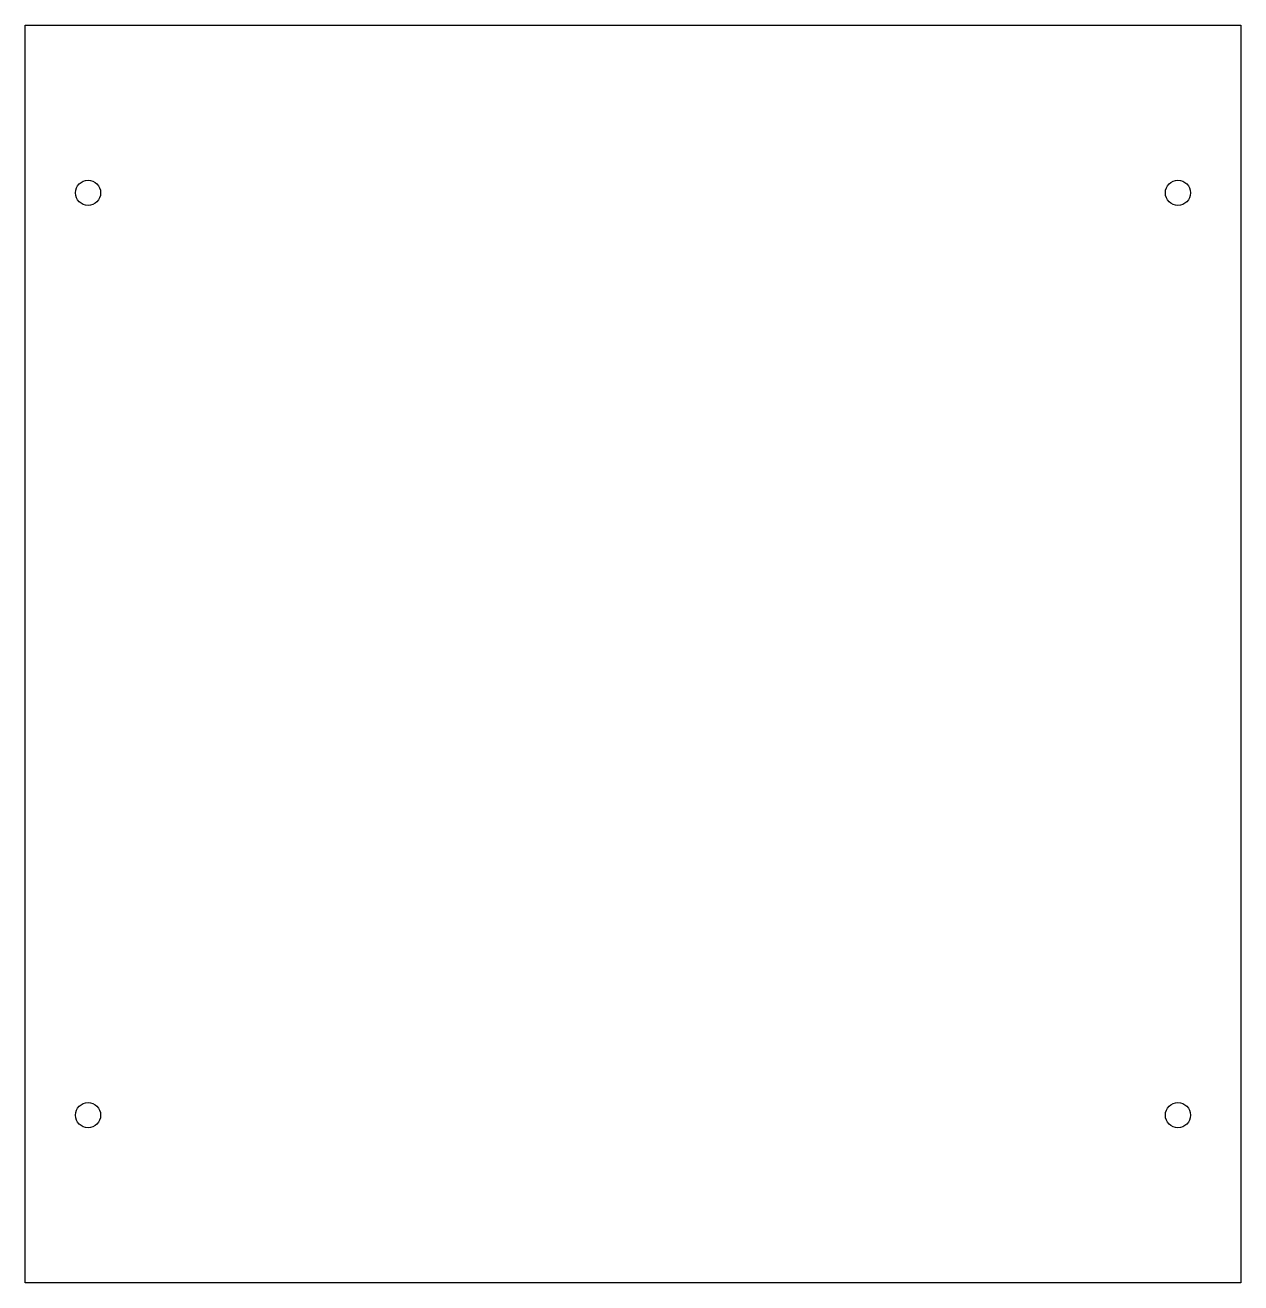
# Model space of a CAD drawing. Header units: millimetres. Extents: x 0 to 145, y 0 to 150.
import ezdxf

# ---------------------------------------------------------------- set-up
doc = ezdxf.new("R2010")
doc.units = ezdxf.units.MM
doc.layers.get('0').update_dxf_attribs({"linetype": 'CONTINUOUS'})

msp = doc.modelspace()

# ---------------------------------------------------------------- linework, layer by layer
msp.add_lwpolyline([(145, 0), (0, 0), (0, 150), (145, 150)], close=True)
for centre in [(7.5, 130), (137.5, 130), (7.5, 20), (137.5, 20)]:
    msp.add_circle(centre, 1.5)

doc.saveas('drawing.dxf')
